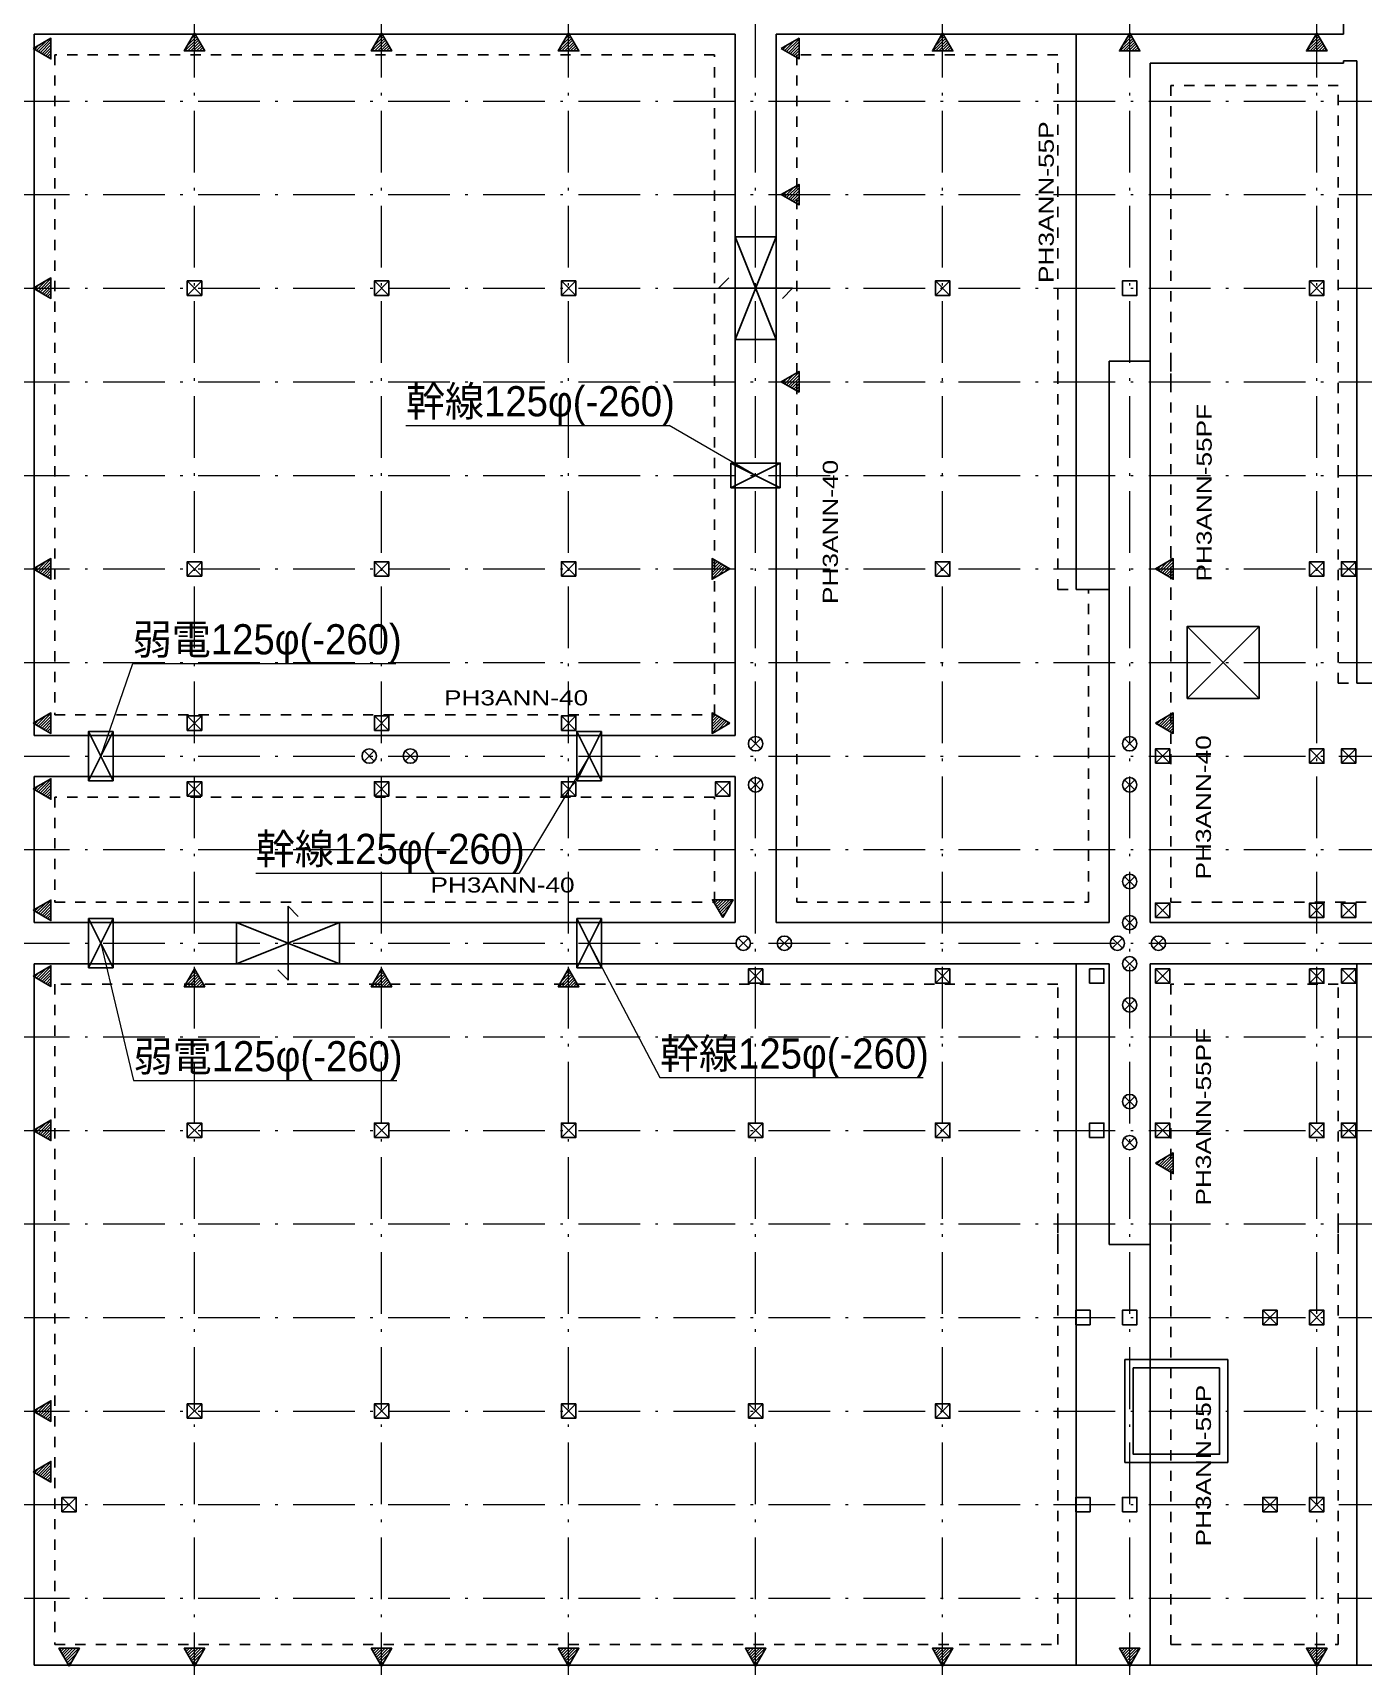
# Model space of a CAD drawing. Units: millimetres at full size, sheet at 1:50. Extents: x -14288 to 14412, y -10089 to 9986.
# Drawn here: x -7674 to -1200, y -3304 to 4640 of the extents above; entities that cross this region are included whole.
import ezdxf
from ezdxf.enums import TextEntityAlignment as Align

# ---------------------------------------------------------------- set-up
doc = ezdxf.new("R2010")
doc.units = ezdxf.units.MM
doc.header["$LTSCALE"] = 50
doc.linetypes.add('DASHED_DOTTED', pattern=[9.25, 6, -1.5, 0.25, -1.5])
doc.linetypes.add('USER2', pattern=[4, 1, -1, 1, -1])
for name, color, linetype, lineweight in [('2-3_スリーブ(電気)', 5, 'Continuous', 30), ('2-C_基礎躯体(最終伏図)', 251, 'Continuous', 30), ('2-F_文字', 230, 'Continuous', 18), ('3-0_文字(スリーブ)', 230, 'Continuous', 18), ('F-0', 9, 'DASHED_DOTTED', 18)]:
    doc.layers.add(name, color=color, linetype=linetype, lineweight=lineweight)
doc.styles.add('bigfont', font='')
doc.styles.add('HGｺﾞｼｯｸM', font='')
doc.styles.get('bigfont').set_extended_font_data('bigfont')
doc.styles.get('HGｺﾞｼｯｸM').set_extended_font_data('HGｺﾞｼｯｸM')

msp = doc.modelspace()

# ---------------------------------------------------------------- linework, layer by layer
at = {"layer": '2-3_スリーブ(電気)'}
for p, q in [((-4036.46, 2427.6), (-4276.46, 2547.6)), ((-4276.46, 2427.6), (-4276.46, 2547.6)), ((-4036.46, 2547.6), (-4036.46, 2427.6)), ((-4036.46, 2427.6), (-4276.46, 2427.6)), ((-7281.46, 1242.6), (-7401.46, 1002.6)), ((-7401.46, 1242.6), (-7281.46, 1242.6)), ((-7281.46, 1242.6), (-7281.46, 1002.6)), ((-4906.46, 1242.6), (-5026.46, 1002.6)), ((-5026.46, 1242.6), (-4906.46, 1242.6)), ((-4906.46, 1242.6), (-4906.46, 1002.6)), ((-7281.46, 1002.6), (-7401.46, 1002.6)), ((-4906.46, 1002.6), (-5026.46, 1002.6)), ((-7401.46, 332.6), (-7401.46, 92.6)), ((-7281.46, 92.6), (-7401.46, 332.6)), ((-7281.46, 332.6), (-7401.46, 92.6)), ((-5026.46, 332.6), (-5026.46, 92.6)), ((-4906.46, 92.6), (-5026.46, 332.6)), ((-4906.46, 332.6), (-5026.46, 92.6)), ((-7281.46, 92.6), (-7401.46, 92.6)), ((-4906.46, 92.6), (-5026.46, 92.6))]:
    msp.add_line(p, q, dxfattribs=at)
for points in [[(-4276.46, 2427.6), (-4036.46, 2547.6), (-4276.46, 2547.6)], [(-7281.46, 1002.6), (-7401.46, 1242.6), (-7401.46, 1002.6)], [(-4906.46, 1002.6), (-5026.46, 1242.6), (-5026.46, 1002.6)], [(-7401.46, 332.6), (-7281.46, 332.6), (-7281.46, 92.6)], [(-5026.46, 332.6), (-4906.46, 332.6), (-4906.46, 92.6)]]:
    msp.add_lwpolyline(points, dxfattribs=at)
at = {"layer": '2-C_基礎躯体(最終伏図)'}
for p, q in [((-1296.47, 6452.6), (-1296.47, 4632.6)), ((-4256.47, 4632.6), (-7666.47, 4632.6)), ((-7666.47, 4632.6), (-7666.47, 1222.6)), ((-7646.1, 4547.95), (-7584.86, 4609.18)), ((-6933.05, 4550.99), (-6871.82, 4612.23)), ((-6921.81, 4576.37), (-6876.99, 4621.19)), ((-6902.49, 4609.84), (-6882.17, 4630.16)), ((-6023.05, 4550.99), (-5961.82, 4612.23)), ((-6011.81, 4576.37), (-5966.99, 4621.19)), ((-5992.49, 4609.84), (-5972.17, 4630.16)), ((-5113.05, 4550.99), (-5051.82, 4612.23)), ((-5101.81, 4576.37), (-5056.99, 4621.19)), ((-5082.49, 4609.84), (-5062.17, 4630.16)), ((-2246.47, 4632.6), (-4056.47, 4632.6)), ((-4056.47, 4632.6), (-4056.47, 312.6)), ((-4006.1, 4547.95), (-3944.86, 4609.18)), ((-3293.05, 4550.99), (-3231.82, 4612.23)), ((-3281.81, 4576.37), (-3236.99, 4621.19)), ((-3262.49, 4609.84), (-3242.17, 4630.16)), ((-2596.47, 2942.6), (-2596.47, 4632.6)), ((-1296.47, 4632.6), (-2426.47, 4632.6)), ((-2383.05, 4550.99), (-2321.82, 4612.23)), ((-2371.81, 4576.37), (-2326.99, 4621.19)), ((-2352.49, 4609.84), (-2332.17, 4630.16)), ((-1473.05, 4550.99), (-1411.82, 4612.23)), ((-1461.81, 4576.37), (-1416.99, 4621.19)), ((-1442.49, 4609.84), (-1422.17, 4630.16)), ((-7664.03, 4558.3), (-7643.71, 4578.62)), ((-7655.06, 4553.12), (-7610.24, 4597.94)), ((-7637.13, 4542.77), (-7584.86, 4595.04)), ((-7628.16, 4537.6), (-7584.86, 4580.9)), ((-7619.2, 4532.42), (-7584.86, 4566.75)), ((-7610.23, 4527.24), (-7584.86, 4552.61)), ((-7601.27, 4522.07), (-7584.86, 4538.47)), ((-6918.91, 4550.99), (-6866.64, 4603.26)), ((-6904.77, 4550.99), (-6861.47, 4594.29)), ((-6890.62, 4550.99), (-6856.29, 4585.33)), ((-6876.48, 4550.99), (-6851.11, 4576.36)), ((-6862.34, 4550.99), (-6845.94, 4567.4)), ((-6848.2, 4550.99), (-6840.76, 4558.43)), ((-6008.91, 4550.99), (-5956.64, 4603.26)), ((-5994.77, 4550.99), (-5951.47, 4594.29)), ((-5980.62, 4550.99), (-5946.29, 4585.33)), ((-5966.48, 4550.99), (-5941.11, 4576.36)), ((-5952.34, 4550.99), (-5935.94, 4567.4)), ((-5938.2, 4550.99), (-5930.76, 4558.43)), ((-5098.91, 4550.99), (-5046.64, 4603.26)), ((-5084.77, 4550.99), (-5041.47, 4594.29)), ((-5070.62, 4550.99), (-5036.29, 4585.33)), ((-5056.48, 4550.99), (-5031.11, 4576.36)), ((-5042.34, 4550.99), (-5025.94, 4567.4)), ((-5028.2, 4550.99), (-5020.76, 4558.43)), ((-4024.03, 4558.3), (-4003.71, 4578.62)), ((-4015.06, 4553.12), (-3970.24, 4597.94)), ((-3997.13, 4542.77), (-3944.86, 4595.04)), ((-3988.16, 4537.6), (-3944.86, 4580.9)), ((-3979.2, 4532.42), (-3944.86, 4566.75)), ((-3970.23, 4527.24), (-3944.86, 4552.61)), ((-3961.27, 4522.07), (-3944.86, 4538.47)), ((-3278.91, 4550.99), (-3226.64, 4603.26)), ((-3264.77, 4550.99), (-3221.47, 4594.29)), ((-3250.62, 4550.99), (-3216.29, 4585.33)), ((-3236.48, 4550.99), (-3211.11, 4576.36)), ((-3222.34, 4550.99), (-3205.94, 4567.4)), ((-3208.2, 4550.99), (-3200.76, 4558.43)), ((-2368.91, 4550.99), (-2316.64, 4603.26)), ((-2354.77, 4550.99), (-2311.47, 4594.29)), ((-2340.62, 4550.99), (-2306.29, 4585.33)), ((-2326.48, 4550.99), (-2301.11, 4576.36)), ((-2312.34, 4550.99), (-2295.94, 4567.4)), ((-2298.2, 4550.99), (-2290.76, 4558.43)), ((-1458.91, 4550.99), (-1406.64, 4603.26)), ((-1444.77, 4550.99), (-1401.47, 4594.29)), ((-1430.62, 4550.99), (-1396.29, 4585.33)), ((-1416.48, 4550.99), (-1391.11, 4576.36)), ((-1402.34, 4550.99), (-1385.94, 4567.4)), ((-1388.2, 4550.99), (-1380.76, 4558.43)), ((-7592.3, 4516.89), (-7584.86, 4524.33)), ((-3952.3, 4516.89), (-3944.86, 4524.33)), ((-2236.47, 4492.6), (-2236.47, 3042.6)), ((-1296.47, 4492.6), (-2236.47, 4492.6)), ((-1296.47, 4502.6), (-1296.47, 4492.6)), ((-1231.47, 4502.6), (-1296.47, 4502.6)), ((-1231.47, 2487.6), (-1231.47, 4502.6)), ((-4006.1, 3837.95), (-3944.86, 3899.18)), ((-4024.03, 3848.3), (-4003.71, 3868.62)), ((-4015.06, 3843.12), (-3970.24, 3887.94)), ((-3997.13, 3832.77), (-3944.86, 3885.04)), ((-3988.16, 3827.6), (-3944.86, 3870.9)), ((-3979.2, 3822.42), (-3944.86, 3856.75)), ((-3970.23, 3817.24), (-3944.86, 3842.61)), ((-3961.27, 3812.07), (-3944.86, 3828.47)), ((-3952.3, 3806.89), (-3944.86, 3814.33)), ((-4056.47, 3147.6), (-4256.47, 3647.6)), ((-4056.47, 3647.6), (-4256.47, 3147.59)), ((-4256.47, 3647.6), (-4056.47, 3647.6)), ((-4256.47, 3147.6), (-4256.47, 3647.6)), ((-4056.47, 3647.6), (-4056.47, 3147.6)), ((-7655.06, 3388.12), (-7610.24, 3432.94)), ((-7646.1, 3382.95), (-7584.86, 3444.18)), ((-7637.13, 3377.77), (-7584.86, 3430.04)), ((-7628.16, 3372.6), (-7584.86, 3415.9)), ((-6921.47, 3362.6), (-6851.47, 3432.6)), ((-6851.47, 3362.6), (-6921.47, 3432.6)), ((-6011.47, 3362.6), (-5941.47, 3432.6)), ((-5941.47, 3362.6), (-6011.47, 3432.6)), ((-5101.47, 3362.6), (-5031.47, 3432.6)), ((-5031.47, 3362.6), (-5101.47, 3432.6)), ((-4336.47, 3397.6), (-4286.47, 3447.6)), ((-3281.47, 3362.6), (-3211.47, 3432.6)), ((-3211.47, 3362.6), (-3281.47, 3432.6)), ((-1461.47, 3362.6), (-1391.47, 3432.6)), ((-1391.47, 3362.6), (-1461.47, 3432.6)), ((-7664.03, 3393.3), (-7643.71, 3413.62)), ((-7619.2, 3367.42), (-7584.86, 3401.75)), ((-7610.23, 3362.24), (-7584.86, 3387.61)), ((-7601.27, 3357.07), (-7584.86, 3373.47)), ((-7592.3, 3351.89), (-7584.86, 3359.33)), ((-3976.47, 3397.6), (-4336.47, 3397.6)), ((-3976.47, 3397.6), (-4026.47, 3347.6)), ((-4056.47, 3147.6), (-4256.47, 3147.6)), ((-2596.47, 1932.6), (-2596.47, 3042.6)), ((-2436.47, 3042.6), (-2236.47, 3042.6)), ((-2436.47, 1932.6), (-2436.47, 3042.6)), ((-2236.47, 3042.6), (-2236.47, 1932.6)), ((-4024.03, 2938.3), (-4003.71, 2958.62)), ((-4015.06, 2933.12), (-3970.24, 2977.94)), ((-4006.1, 2927.95), (-3944.86, 2989.18)), ((-3997.13, 2922.77), (-3944.86, 2975.04)), ((-3988.16, 2917.6), (-3944.86, 2960.9)), ((-3979.2, 2912.42), (-3944.86, 2946.75)), ((-3970.23, 2907.24), (-3944.86, 2932.61)), ((-3961.27, 2902.07), (-3944.86, 2918.47)), ((-3952.3, 2896.89), (-3944.86, 2904.33)), ((-1231.47, 1477.6), (-1231.47, 2587.6)), ((-7655.06, 2023.12), (-7610.24, 2067.94)), ((-7646.1, 2017.95), (-7584.86, 2079.18)), ((-6921.47, 1997.6), (-6851.47, 2067.6)), ((-6851.47, 1997.6), (-6921.47, 2067.6)), ((-6011.47, 1997.6), (-5941.47, 2067.6)), ((-5941.47, 1997.6), (-6011.47, 2067.6)), ((-5101.47, 1997.6), (-5031.47, 2067.6)), ((-5031.47, 1997.6), (-5101.47, 2067.6)), ((-4368.07, 2070.86), (-4360.63, 2078.3)), ((-4368.07, 2056.72), (-4351.66, 2073.12)), ((-4368.07, 2042.58), (-4342.7, 2067.95)), ((-3281.47, 1997.6), (-3211.47, 2067.6)), ((-3211.47, 1997.6), (-3281.47, 2067.6)), ((-2436.47, 312.6), (-2436.47, 2132.6)), ((-2236.47, 2132.6), (-2236.47, 312.6)), ((-2195.06, 2023.12), (-2150.24, 2067.94)), ((-2186.1, 2017.95), (-2124.86, 2079.18)), ((-1461.47, 1997.6), (-1391.47, 2067.6)), ((-1391.47, 1997.6), (-1461.47, 2067.6)), ((-1306.47, 1997.6), (-1236.47, 2067.6)), ((-1236.47, 1997.6), (-1306.47, 2067.6)), ((-7664.03, 2028.3), (-7643.71, 2048.62)), ((-7637.13, 2012.77), (-7584.86, 2065.04)), ((-7628.16, 2007.6), (-7584.86, 2050.9)), ((-7619.2, 2002.42), (-7584.86, 2036.75)), ((-7610.23, 1997.24), (-7584.86, 2022.61)), ((-7601.27, 1992.07), (-7584.86, 2008.47)), ((-7592.3, 1986.89), (-7584.86, 1994.33)), ((-4368.07, 2028.44), (-4333.73, 2062.77)), ((-4368.07, 2014.29), (-4324.77, 2057.6)), ((-4368.07, 2000.15), (-4315.8, 2052.42)), ((-4368.07, 1986.01), (-4306.83, 2047.24)), ((-4342.69, 1997.25), (-4297.87, 2042.07)), ((-4309.22, 2016.57), (-4288.9, 2036.89)), ((-2204.03, 2028.3), (-2183.71, 2048.62)), ((-2177.13, 2012.77), (-2124.86, 2065.04)), ((-2168.16, 2007.6), (-2124.86, 2050.9)), ((-2159.2, 2002.42), (-2124.86, 2036.75)), ((-2150.23, 1997.24), (-2124.86, 2022.61)), ((-2141.27, 1992.07), (-2124.86, 2008.47)), ((-2132.3, 1986.89), (-2124.86, 1994.33)), ((-2436.47, 1932.6), (-2596.47, 1932.6)), ((-2056.47, 1402.6), (-1706.47, 1752.6)), ((-2056.47, 1752.6), (-1706.47, 1402.6)), ((-1071.47, 1477.6), (-1231.47, 1477.6)), ((-7664.03, 1278.3), (-7643.71, 1298.62)), ((-7655.06, 1273.12), (-7610.24, 1317.94)), ((-7646.1, 1267.95), (-7584.86, 1329.18)), ((-7637.13, 1262.77), (-7584.86, 1315.04)), ((-7628.16, 1257.6), (-7584.86, 1300.9)), ((-7619.2, 1252.42), (-7584.86, 1286.75)), ((-7610.23, 1247.24), (-7584.86, 1272.61)), ((-6921.47, 1247.6), (-6851.47, 1317.6)), ((-6851.47, 1247.6), (-6921.47, 1317.6)), ((-6011.47, 1247.6), (-5941.47, 1317.6)), ((-5941.47, 1247.6), (-6011.47, 1317.6)), ((-5101.47, 1247.6), (-5031.47, 1317.6)), ((-5031.47, 1247.6), (-5101.47, 1317.6)), ((-4368.07, 1320.86), (-4360.63, 1328.3)), ((-4368.07, 1306.72), (-4351.66, 1323.12)), ((-4368.07, 1292.58), (-4342.7, 1317.95)), ((-4368.07, 1278.44), (-4333.73, 1312.77)), ((-4368.07, 1264.29), (-4324.77, 1307.6)), ((-4368.07, 1250.15), (-4315.8, 1302.42)), ((-4368.07, 1236.01), (-4306.83, 1297.24)), ((-4342.69, 1247.25), (-4297.87, 1292.07)), ((-4309.22, 1266.57), (-4288.9, 1286.89)), ((-2204.03, 1278.3), (-2183.71, 1298.62)), ((-2195.06, 1273.12), (-2150.24, 1317.94)), ((-2186.1, 1267.95), (-2124.86, 1329.18)), ((-2177.13, 1262.77), (-2124.86, 1315.04)), ((-2168.16, 1257.6), (-2124.86, 1300.9)), ((-2159.2, 1252.42), (-2124.86, 1286.75)), ((-2150.23, 1247.24), (-2124.86, 1272.61)), ((-7601.27, 1242.07), (-7584.86, 1258.47)), ((-7592.3, 1236.89), (-7584.86, 1244.33)), ((-4181.21, 1157.85), (-4131.72, 1207.34)), ((-4131.72, 1157.85), (-4181.21, 1207.34)), ((-2361.21, 1157.85), (-2311.72, 1207.34)), ((-2311.72, 1157.85), (-2361.21, 1207.34)), ((-2141.27, 1242.07), (-2124.86, 1258.47)), ((-2132.3, 1236.89), (-2124.86, 1244.33)), ((-6061.21, 1097.85), (-6011.72, 1147.34)), ((-6011.72, 1097.85), (-6061.21, 1147.34)), ((-5861.21, 1097.85), (-5811.72, 1147.34)), ((-5811.72, 1097.85), (-5861.21, 1147.34)), ((-2211.47, 1087.6), (-2141.47, 1157.6)), ((-2141.47, 1087.6), (-2211.47, 1157.6)), ((-1461.47, 1087.6), (-1391.47, 1157.6)), ((-1391.47, 1087.6), (-1461.47, 1157.6)), ((-1306.47, 1087.6), (-1236.47, 1157.6)), ((-1236.47, 1087.6), (-1306.47, 1157.6)), ((-4256.47, 1022.6), (-7666.47, 1022.6)), ((-7666.47, 1022.6), (-7666.47, 312.6)), ((-7664.03, 958.3), (-7643.71, 978.62)), ((-7655.06, 953.12), (-7610.24, 997.94)), ((-7646.1, 947.95), (-7584.86, 1009.18)), ((-7637.13, 942.77), (-7584.86, 995.04)), ((-7628.16, 937.6), (-7584.86, 980.9)), ((-7619.2, 932.42), (-7584.86, 966.75)), ((-6921.47, 927.6), (-6851.47, 997.6)), ((-6851.47, 927.6), (-6921.47, 997.6)), ((-6011.47, 927.6), (-5941.47, 997.6)), ((-5941.47, 927.6), (-6011.47, 997.6)), ((-5101.47, 927.6), (-5031.47, 997.6)), ((-5031.47, 927.6), (-5101.47, 997.6)), ((-4351.47, 927.6), (-4281.47, 997.6)), ((-4281.47, 927.6), (-4351.47, 997.6)), ((-4256.47, 312.6), (-4256.47, 1022.6)), ((-4181.21, 957.85), (-4131.72, 1007.34)), ((-4131.72, 957.85), (-4181.21, 1007.34)), ((-2361.21, 957.85), (-2311.72, 1007.34)), ((-2311.72, 957.85), (-2361.21, 1007.34)), ((-7610.23, 927.24), (-7584.86, 952.61)), ((-7601.27, 922.07), (-7584.86, 938.47)), ((-7592.3, 916.89), (-7584.86, 924.33)), ((-2361.21, 487.85), (-2311.72, 537.34)), ((-2311.72, 487.85), (-2361.21, 537.34)), ((-7655.06, 363.12), (-7610.24, 407.94)), ((-7646.1, 357.95), (-7584.86, 419.18)), ((-7637.13, 352.77), (-7584.86, 405.04)), ((-4362.17, 416.76), (-4354.73, 424.2)), ((-4356.99, 407.79), (-4340.59, 424.2)), ((-4351.82, 398.83), (-4326.45, 424.2)), ((-4346.64, 389.86), (-4312.31, 424.2)), ((-4341.47, 380.9), (-4298.16, 424.2)), ((-4336.29, 371.93), (-4284.02, 424.2)), ((-4331.11, 362.97), (-4269.88, 424.2)), ((-4325.94, 354), (-4281.12, 398.82)), ((-2211.47, 337.6), (-2141.47, 407.6)), ((-2141.47, 337.6), (-2211.47, 407.6)), ((-1461.47, 337.6), (-1391.47, 407.6)), ((-1391.47, 337.6), (-1461.47, 407.6)), ((-1306.47, 337.6), (-1236.47, 407.6)), ((-1236.47, 337.6), (-1306.47, 407.6)), ((-7664.03, 368.3), (-7643.71, 388.62)), ((-7628.16, 347.6), (-7584.86, 390.9)), ((-7619.2, 342.42), (-7584.86, 376.75)), ((-7610.23, 337.24), (-7584.86, 362.61)), ((-7601.27, 332.07), (-7584.86, 348.47)), ((-7592.3, 326.89), (-7584.86, 334.33)), ((-6431.47, 392.6), (-6431.47, 32.6)), ((-6431.47, 392.6), (-6381.47, 342.6)), ((-4320.76, 345.03), (-4300.44, 365.36)), ((-2361.21, 287.85), (-2311.72, 337.34)), ((-2311.72, 287.85), (-2361.21, 337.34)), ((-7666.47, 312.6), (-4256.47, 312.6)), ((-6181.47, 312.6), (-6681.47, 112.59)), ((-6681.47, 312.6), (-6181.46, 112.59)), ((-6681.47, 112.6), (-6681.47, 312.6)), ((-6681.47, 312.6), (-6181.47, 312.6)), ((-6181.47, 312.6), (-6181.47, 112.6)), ((-4056.47, 312.6), (-2436.47, 312.6)), ((-2236.47, 312.6), (-1071.47, 312.6)), ((-4241.21, 187.85), (-4191.72, 237.34)), ((-4191.72, 187.85), (-4241.21, 237.34)), ((-4041.21, 187.85), (-3991.72, 237.34)), ((-3991.72, 187.85), (-4041.21, 237.34)), ((-2421.21, 187.85), (-2371.72, 237.34)), ((-2371.72, 187.85), (-2421.21, 237.34)), ((-2221.21, 187.85), (-2171.72, 237.34)), ((-2171.72, 187.85), (-2221.21, 237.34)), ((-2436.47, 112.6), (-7666.47, 112.6)), ((-7666.47, 112.6), (-7666.47, -3297.4)), ((-7655.06, 43.12), (-7610.24, 87.94)), ((-7646.1, 37.95), (-7584.86, 99.18)), ((-7637.13, 32.77), (-7584.86, 85.04)), ((-6902.49, 59.84), (-6882.17, 80.16)), ((-6181.47, 112.6), (-6681.47, 112.6)), ((-6431.47, 32.6), (-6481.47, 82.6)), ((-5992.49, 59.84), (-5972.17, 80.16)), ((-5082.49, 59.84), (-5062.17, 80.16)), ((-4191.47, 17.6), (-4121.47, 87.6)), ((-4121.47, 17.6), (-4191.47, 87.6)), ((-3281.47, 17.6), (-3211.47, 87.6)), ((-3211.47, 17.6), (-3281.47, 87.6)), ((-2596.47, -1252.4), (-2596.47, 112.6)), ((-2436.47, -1252.4), (-2436.47, 112.6)), ((-2361.21, 87.85), (-2311.72, 137.34)), ((-2311.72, 87.85), (-2361.21, 137.34)), ((-2236.47, 112.6), (-2236.47, -1252.4)), ((-1071.47, 112.6), (-2236.47, 112.6)), ((-2211.47, 17.6), (-2141.47, 87.6)), ((-2141.47, 17.6), (-2211.47, 87.6)), ((-1461.47, 17.6), (-1391.47, 87.6)), ((-1391.47, 17.6), (-1461.47, 87.6)), ((-1306.47, 17.6), (-1236.47, 87.6)), ((-1236.47, 17.6), (-1306.47, 87.6)), ((-1231.47, -1252.4), (-1231.47, 112.6)), ((-7664.03, 48.3), (-7643.71, 68.62)), ((-7628.16, 27.6), (-7584.86, 70.9)), ((-7619.2, 22.42), (-7584.86, 56.75)), ((-7610.23, 17.24), (-7584.86, 42.61)), ((-7601.27, 12.07), (-7584.86, 28.47)), ((-7592.3, 6.89), (-7584.86, 14.33)), ((-6933.05, 0.99), (-6871.82, 62.23)), ((-6921.81, 26.37), (-6876.99, 71.19)), ((-6918.91, 0.99), (-6866.64, 53.26)), ((-6904.77, 0.99), (-6861.47, 44.29)), ((-6890.62, 0.99), (-6856.29, 35.33)), ((-6876.48, 0.99), (-6851.11, 26.36)), ((-6862.34, 0.99), (-6845.94, 17.4)), ((-6848.2, 0.99), (-6840.76, 8.43)), ((-6023.05, 0.99), (-5961.82, 62.23)), ((-6011.81, 26.37), (-5966.99, 71.19)), ((-6008.91, 0.99), (-5956.64, 53.26)), ((-5994.77, 0.99), (-5951.47, 44.29)), ((-5980.62, 0.99), (-5946.29, 35.33)), ((-5966.48, 0.99), (-5941.11, 26.36)), ((-5952.34, 0.99), (-5935.94, 17.4)), ((-5938.2, 0.99), (-5930.76, 8.43)), ((-5113.05, 0.99), (-5051.82, 62.23)), ((-5101.81, 26.37), (-5056.99, 71.19)), ((-5098.91, 0.99), (-5046.64, 53.26)), ((-5084.77, 0.99), (-5041.47, 44.29)), ((-5070.62, 0.99), (-5036.29, 35.33)), ((-5056.48, 0.99), (-5031.11, 26.36)), ((-5042.34, 0.99), (-5025.94, 17.4)), ((-5028.2, 0.99), (-5020.76, 8.43)), ((-2361.21, -112.15), (-2311.72, -62.66)), ((-2311.72, -112.15), (-2361.21, -62.66)), ((-2361.21, -582.15), (-2311.72, -532.66)), ((-2311.72, -582.15), (-2361.21, -532.66)), ((-7664.03, -701.7), (-7643.71, -681.38)), ((-7655.06, -706.88), (-7610.24, -662.06)), ((-7646.1, -712.05), (-7584.86, -650.82)), ((-7637.13, -717.23), (-7584.86, -664.96)), ((-7628.16, -722.4), (-7584.86, -679.1)), ((-7619.2, -727.58), (-7584.86, -693.25)), ((-7610.23, -732.76), (-7584.86, -707.39)), ((-6921.47, -732.4), (-6851.47, -662.4)), ((-6851.47, -732.4), (-6921.47, -662.4)), ((-6011.47, -732.4), (-5941.47, -662.4)), ((-5941.47, -732.4), (-6011.47, -662.4)), ((-5101.47, -732.4), (-5031.47, -662.4)), ((-5031.47, -732.4), (-5101.47, -662.4)), ((-4191.47, -732.4), (-4121.47, -662.4)), ((-4121.47, -732.4), (-4191.47, -662.4)), ((-3281.47, -732.4), (-3211.47, -662.4)), ((-3211.47, -732.4), (-3281.47, -662.4)), ((-2211.47, -732.4), (-2141.47, -662.4)), ((-2141.47, -732.4), (-2211.47, -662.4)), ((-1461.47, -732.4), (-1391.47, -662.4)), ((-1391.47, -732.4), (-1461.47, -662.4)), ((-1306.47, -732.4), (-1236.47, -662.4)), ((-1236.47, -732.4), (-1306.47, -662.4)), ((-7601.27, -737.93), (-7584.86, -721.53)), ((-7592.3, -743.11), (-7584.86, -735.67)), ((-2361.21, -782.15), (-2311.72, -732.66)), ((-2311.72, -782.15), (-2361.21, -732.66)), ((-2204.03, -861.7), (-2183.71, -841.38)), ((-2195.06, -866.88), (-2150.24, -822.06)), ((-2186.1, -872.05), (-2124.86, -810.82)), ((-2177.13, -877.23), (-2124.86, -824.96)), ((-2168.16, -882.4), (-2124.86, -839.1)), ((-2159.2, -887.58), (-2124.86, -853.25)), ((-2150.23, -892.76), (-2124.86, -867.39)), ((-2141.27, -897.93), (-2124.86, -881.53)), ((-2132.3, -903.11), (-2124.86, -895.67)), ((-2596.47, -3297.4), (-2596.47, -1152.4)), ((-1231.47, -3297.4), (-1231.47, -1152.4)), ((-2236.47, -1252.4), (-2436.47, -1252.4)), ((-2236.47, -1252.4), (-2236.47, -3297.4)), ((-1688.97, -1642.4), (-1618.97, -1572.4)), ((-1618.97, -1642.4), (-1688.97, -1572.4)), ((-1461.47, -1642.4), (-1391.47, -1572.4)), ((-1391.47, -1642.4), (-1461.47, -1572.4)), ((-7664.03, -2066.7), (-7643.71, -2046.38)), ((-7655.06, -2071.88), (-7610.24, -2027.06)), ((-7646.1, -2077.05), (-7584.86, -2015.82)), ((-7637.13, -2082.23), (-7584.86, -2029.96)), ((-7628.16, -2087.4), (-7584.86, -2044.1)), ((-7619.2, -2092.58), (-7584.86, -2058.25)), ((-6921.47, -2097.4), (-6851.47, -2027.4)), ((-6851.47, -2097.4), (-6921.47, -2027.4)), ((-6011.47, -2097.4), (-5941.47, -2027.4)), ((-5941.47, -2097.4), (-6011.47, -2027.4)), ((-5101.47, -2097.4), (-5031.47, -2027.4)), ((-5031.47, -2097.4), (-5101.47, -2027.4)), ((-4191.47, -2097.4), (-4121.47, -2027.4)), ((-4121.47, -2097.4), (-4191.47, -2027.4)), ((-3281.47, -2097.4), (-3211.47, -2027.4)), ((-3211.47, -2097.4), (-3281.47, -2027.4)), ((-7610.23, -2097.76), (-7584.86, -2072.39)), ((-7601.27, -2102.93), (-7584.86, -2086.53)), ((-7592.3, -2108.11), (-7584.86, -2100.67)), ((-7664.03, -2361.7), (-7643.71, -2341.38)), ((-7655.06, -2366.88), (-7610.24, -2322.06)), ((-7646.1, -2372.05), (-7584.86, -2310.82)), ((-7637.13, -2377.23), (-7584.86, -2324.96)), ((-7628.16, -2382.4), (-7584.86, -2339.1)), ((-7619.2, -2387.58), (-7584.86, -2353.25)), ((-7610.23, -2392.76), (-7584.86, -2367.39)), ((-7601.27, -2397.93), (-7584.86, -2381.53)), ((-7592.3, -2403.11), (-7584.86, -2395.67)), ((-7531.47, -2552.4), (-7461.47, -2482.4)), ((-7461.47, -2552.4), (-7531.47, -2482.4)), ((-1688.97, -2552.4), (-1618.97, -2482.4)), ((-1618.97, -2552.4), (-1688.97, -2482.4)), ((-1461.47, -2552.4), (-1391.47, -2482.4)), ((-1391.47, -2552.4), (-1461.47, -2482.4)), ((-7542.17, -3223.24), (-7534.73, -3215.8)), ((-7536.99, -3232.21), (-7520.59, -3215.8)), ((-7531.82, -3241.17), (-7506.45, -3215.8)), ((-7526.64, -3250.14), (-7492.31, -3215.8)), ((-7521.47, -3259.1), (-7478.16, -3215.8)), ((-7516.29, -3268.07), (-7464.02, -3215.8)), ((-7511.11, -3277.03), (-7449.88, -3215.8)), ((-7505.94, -3286), (-7461.12, -3241.18)), ((-6932.17, -3223.24), (-6924.73, -3215.8)), ((-6926.99, -3232.21), (-6910.59, -3215.8)), ((-6921.82, -3241.17), (-6896.45, -3215.8)), ((-6916.64, -3250.14), (-6882.31, -3215.8)), ((-6911.47, -3259.1), (-6868.16, -3215.8)), ((-6906.29, -3268.07), (-6854.02, -3215.8)), ((-6901.11, -3277.03), (-6839.88, -3215.8)), ((-6895.94, -3286), (-6851.12, -3241.18)), ((-6022.17, -3223.24), (-6014.73, -3215.8)), ((-6016.99, -3232.21), (-6000.59, -3215.8)), ((-6011.82, -3241.17), (-5986.45, -3215.8)), ((-6006.64, -3250.14), (-5972.31, -3215.8)), ((-6001.47, -3259.1), (-5958.16, -3215.8)), ((-5996.29, -3268.07), (-5944.02, -3215.8)), ((-5991.11, -3277.03), (-5929.88, -3215.8)), ((-5985.94, -3286), (-5941.12, -3241.18)), ((-5112.17, -3223.24), (-5104.73, -3215.8)), ((-5106.99, -3232.21), (-5090.59, -3215.8)), ((-5101.82, -3241.17), (-5076.45, -3215.8)), ((-5096.64, -3250.14), (-5062.31, -3215.8)), ((-5091.47, -3259.1), (-5048.16, -3215.8)), ((-5086.29, -3268.07), (-5034.02, -3215.8)), ((-5081.11, -3277.03), (-5019.88, -3215.8)), ((-5075.94, -3286), (-5031.12, -3241.18)), ((-4202.17, -3223.24), (-4194.73, -3215.8)), ((-4196.99, -3232.21), (-4180.59, -3215.8)), ((-4191.82, -3241.17), (-4166.45, -3215.8)), ((-4186.64, -3250.14), (-4152.31, -3215.8)), ((-4181.47, -3259.1), (-4138.16, -3215.8)), ((-4176.29, -3268.07), (-4124.02, -3215.8)), ((-4171.11, -3277.03), (-4109.88, -3215.8)), ((-4165.94, -3286), (-4121.12, -3241.18)), ((-3292.17, -3223.24), (-3284.73, -3215.8)), ((-3286.99, -3232.21), (-3270.59, -3215.8)), ((-3281.82, -3241.17), (-3256.45, -3215.8)), ((-3276.64, -3250.14), (-3242.31, -3215.8)), ((-3271.47, -3259.1), (-3228.16, -3215.8)), ((-3266.29, -3268.07), (-3214.02, -3215.8)), ((-3261.11, -3277.03), (-3199.88, -3215.8)), ((-3255.94, -3286), (-3211.12, -3241.18)), ((-2382.17, -3223.24), (-2374.73, -3215.8)), ((-2376.99, -3232.21), (-2360.59, -3215.8)), ((-2371.82, -3241.17), (-2346.45, -3215.8)), ((-2366.64, -3250.14), (-2332.31, -3215.8)), ((-2361.47, -3259.1), (-2318.16, -3215.8)), ((-2356.29, -3268.07), (-2304.02, -3215.8)), ((-2351.11, -3277.03), (-2289.88, -3215.8)), ((-2345.94, -3286), (-2301.12, -3241.18)), ((-1472.17, -3223.24), (-1464.73, -3215.8)), ((-1466.99, -3232.21), (-1450.59, -3215.8)), ((-1461.82, -3241.17), (-1436.45, -3215.8)), ((-1456.64, -3250.14), (-1422.31, -3215.8)), ((-1451.47, -3259.1), (-1408.16, -3215.8)), ((-1446.29, -3268.07), (-1394.02, -3215.8)), ((-1441.11, -3277.03), (-1379.88, -3215.8)), ((-1435.94, -3286), (-1391.12, -3241.18)), ((-7666.47, -3297.4), (2113.53, -3297.4)), ((-7500.76, -3294.97), (-7480.44, -3274.64)), ((-6890.76, -3294.97), (-6870.44, -3274.64)), ((-5980.76, -3294.97), (-5960.44, -3274.64)), ((-5070.76, -3294.97), (-5050.44, -3274.64)), ((-4160.76, -3294.97), (-4140.44, -3274.64)), ((-3250.76, -3294.97), (-3230.44, -3274.64)), ((-2340.76, -3294.97), (-2320.44, -3274.64)), ((-1430.76, -3294.97), (-1410.44, -3274.64))]:
    msp.add_line(p, q, dxfattribs=at)
at = {"layer": '2-C_基礎躯体(最終伏図)', "linetype": 'USER2'}
for p, q in [((-7566.46, 4532.6), (-7566.46, 1322.6)), ((-4356.46, 4532.6), (-7566.46, 4532.6)), ((-4356.46, 1322.6), (-4356.46, 4532.6)), ((-3956.46, 4532.6), (-3956.46, 412.6)), ((-2686.46, 4532.6), (-3956.46, 4532.6)), ((-2686.46, 2942.6), (-2686.46, 4532.6)), ((-1321.46, 4382.6), (-2136.46, 4382.6)), ((-2136.46, 4382.6), (-2136.46, 2942.6)), ((-1321.46, 2487.6), (-1321.46, 4382.6)), ((-2136.46, 3042.6), (-2136.46, 1932.6)), ((-2136.46, 2132.6), (-2136.46, 412.6)), ((-2536.46, 412.6), (-2536.46, 1932.6)), ((-7566.46, 1322.6), (-4356.46, 1322.6)), ((-7566.46, 922.6), (-7566.46, 412.6)), ((-4356.46, 922.6), (-7566.46, 922.6)), ((-4356.46, 412.6), (-4356.46, 922.6)), ((-7566.46, 412.6), (-4356.46, 412.6)), ((-3956.46, 412.6), (-2536.46, 412.6)), ((-2136.46, 412.6), (-1171.46, 412.6)), ((-7566.46, 12.6), (-7566.46, -3197.4)), ((-2686.46, 12.6), (-7566.46, 12.6)), ((-2686.46, -1252.4), (-2686.46, 12.6)), ((-1321.46, 12.6), (-2136.46, 12.6)), ((-2136.46, 12.6), (-2136.46, -1252.4)), ((-1321.46, -1252.4), (-1321.46, 12.6)), ((-2686.46, -3197.4), (-2686.46, -1152.4)), ((-2136.46, -1152.4), (-2136.46, -3197.4)), ((-1321.46, -3197.4), (-1321.46, -1152.4)), ((-7566.46, -3197.4), (-2686.46, -3197.4)), ((-2136.46, -3197.4), (-1321.46, -3197.4))]:
    msp.add_line(p, q, dxfattribs=at)
at = {"layer": '2-C_基礎躯体(最終伏図)'}
for points in [[(-7671.47, 4562.6), (-7584.86, 4512.6), (-7584.86, 4612.6)], [(-6886.47, 4637.6), (-6936.47, 4550.99), (-6836.47, 4550.99)], [(-5976.47, 4637.6), (-6026.47, 4550.99), (-5926.47, 4550.99)], [(-5066.47, 4637.6), (-5116.47, 4550.99), (-5016.47, 4550.99)], [(-4031.47, 4562.6), (-3944.86, 4512.6), (-3944.86, 4612.6)], [(-3246.47, 4637.6), (-3296.47, 4550.99), (-3196.47, 4550.99)], [(-2336.47, 4637.6), (-2386.47, 4550.99), (-2286.47, 4550.99)], [(-1426.47, 4637.6), (-1476.47, 4550.99), (-1376.47, 4550.99)], [(-4031.47, 3852.6), (-3944.86, 3802.6), (-3944.86, 3902.6)], [(-7671.47, 3397.6), (-7584.86, 3347.6), (-7584.86, 3447.6)], [(-6921.47, 3362.6), (-6851.47, 3362.6), (-6851.47, 3432.6), (-6921.47, 3432.6)], [(-6011.47, 3362.6), (-5941.47, 3362.6), (-5941.47, 3432.6), (-6011.47, 3432.6)], [(-5101.47, 3362.6), (-5031.47, 3362.6), (-5031.47, 3432.6), (-5101.47, 3432.6)], [(-3281.47, 3362.6), (-3211.47, 3362.6), (-3211.47, 3432.6), (-3281.47, 3432.6)], [(-2371.47, 3362.6), (-2301.47, 3362.6), (-2301.47, 3432.6), (-2371.47, 3432.6)], [(-1461.47, 3362.6), (-1391.47, 3362.6), (-1391.47, 3432.6), (-1461.47, 3432.6)], [(-4031.47, 2942.6), (-3944.86, 2892.6), (-3944.86, 2992.6)], [(-7671.47, 2032.6), (-7584.86, 1982.6), (-7584.86, 2082.6)], [(-6921.47, 1997.6), (-6851.47, 1997.6), (-6851.47, 2067.6), (-6921.47, 2067.6)], [(-6011.47, 1997.6), (-5941.47, 1997.6), (-5941.47, 2067.6), (-6011.47, 2067.6)], [(-5101.47, 1997.6), (-5031.47, 1997.6), (-5031.47, 2067.6), (-5101.47, 2067.6)], [(-4281.47, 2032.6), (-4368.07, 2082.6), (-4368.07, 1982.6)], [(-3281.47, 1997.6), (-3211.47, 1997.6), (-3211.47, 2067.6), (-3281.47, 2067.6)], [(-2211.47, 2032.6), (-2124.86, 1982.6), (-2124.86, 2082.6)], [(-1461.47, 1997.6), (-1391.47, 1997.6), (-1391.47, 2067.6), (-1461.47, 2067.6)], [(-1306.47, 1997.6), (-1236.47, 1997.6), (-1236.47, 2067.6), (-1306.47, 2067.6)], [(-1706.47, 1752.6), (-2056.47, 1752.6), (-2056.47, 1402.6), (-1706.47, 1402.6)], [(-7671.47, 1282.6), (-7584.86, 1232.6), (-7584.86, 1332.6)], [(-6921.47, 1247.6), (-6851.47, 1247.6), (-6851.47, 1317.6), (-6921.47, 1317.6)], [(-6011.47, 1247.6), (-5941.47, 1247.6), (-5941.47, 1317.6), (-6011.47, 1317.6)], [(-5101.47, 1247.6), (-5031.47, 1247.6), (-5031.47, 1317.6), (-5101.47, 1317.6)], [(-4281.47, 1282.6), (-4368.07, 1332.6), (-4368.07, 1232.6)], [(-2211.47, 1282.6), (-2124.86, 1232.6), (-2124.86, 1332.6)], [(-2211.47, 1087.6), (-2141.47, 1087.6), (-2141.47, 1157.6), (-2211.47, 1157.6)], [(-1461.47, 1087.6), (-1391.47, 1087.6), (-1391.47, 1157.6), (-1461.47, 1157.6)], [(-1306.47, 1087.6), (-1236.47, 1087.6), (-1236.47, 1157.6), (-1306.47, 1157.6)], [(-7671.47, 962.6), (-7584.86, 912.6), (-7584.86, 1012.6)], [(-6921.47, 927.6), (-6851.47, 927.6), (-6851.47, 997.6), (-6921.47, 997.6)], [(-6011.47, 927.6), (-5941.47, 927.6), (-5941.47, 997.6), (-6011.47, 997.6)], [(-5101.47, 927.6), (-5031.47, 927.6), (-5031.47, 997.6), (-5101.47, 997.6)], [(-4351.47, 927.6), (-4281.47, 927.6), (-4281.47, 997.6), (-4351.47, 997.6)], [(-7671.47, 372.6), (-7584.86, 322.6), (-7584.86, 422.6)], [(-4316.47, 337.6), (-4266.47, 424.2), (-4366.47, 424.2)], [(-2211.47, 337.6), (-2141.47, 337.6), (-2141.47, 407.6), (-2211.47, 407.6)], [(-1461.47, 337.6), (-1391.47, 337.6), (-1391.47, 407.6), (-1461.47, 407.6)], [(-1306.47, 337.6), (-1236.47, 337.6), (-1236.47, 407.6), (-1306.47, 407.6)], [(-7671.47, 52.6), (-7584.86, 2.6), (-7584.86, 102.6)], [(-6886.47, 87.6), (-6936.47, 0.99), (-6836.47, 0.99)], [(-5976.47, 87.6), (-6026.47, 0.99), (-5926.47, 0.99)], [(-5066.47, 87.6), (-5116.47, 0.99), (-5016.47, 0.99)], [(-4191.47, 17.6), (-4121.47, 17.6), (-4121.47, 87.6), (-4191.47, 87.6)], [(-3281.47, 17.6), (-3211.47, 17.6), (-3211.47, 87.6), (-3281.47, 87.6)], [(-2531.47, 17.6), (-2461.47, 17.6), (-2461.47, 87.6), (-2531.47, 87.6)], [(-2211.47, 17.6), (-2141.47, 17.6), (-2141.47, 87.6), (-2211.47, 87.6)], [(-1461.47, 17.6), (-1391.47, 17.6), (-1391.47, 87.6), (-1461.47, 87.6)], [(-1306.47, 17.6), (-1236.47, 17.6), (-1236.47, 87.6), (-1306.47, 87.6)], [(-7671.47, -697.4), (-7584.86, -747.4), (-7584.86, -647.4)], [(-6921.47, -732.4), (-6851.47, -732.4), (-6851.47, -662.4), (-6921.47, -662.4)], [(-6011.47, -732.4), (-5941.47, -732.4), (-5941.47, -662.4), (-6011.47, -662.4)], [(-5101.47, -732.4), (-5031.47, -732.4), (-5031.47, -662.4), (-5101.47, -662.4)], [(-4191.47, -732.4), (-4121.47, -732.4), (-4121.47, -662.4), (-4191.47, -662.4)], [(-3281.47, -732.4), (-3211.47, -732.4), (-3211.47, -662.4), (-3281.47, -662.4)], [(-2531.47, -732.4), (-2461.47, -732.4), (-2461.47, -662.4), (-2531.47, -662.4)], [(-2211.47, -732.4), (-2141.47, -732.4), (-2141.47, -662.4), (-2211.47, -662.4)], [(-1461.47, -732.4), (-1391.47, -732.4), (-1391.47, -662.4), (-1461.47, -662.4)], [(-1306.47, -732.4), (-1236.47, -732.4), (-1236.47, -662.4), (-1306.47, -662.4)], [(-2211.47, -857.4), (-2124.86, -907.4), (-2124.86, -807.4)], [(-2598.97, -1642.4), (-2528.97, -1642.4), (-2528.97, -1572.4), (-2598.97, -1572.4)], [(-2371.47, -1642.4), (-2301.47, -1642.4), (-2301.47, -1572.4), (-2371.47, -1572.4)], [(-1688.97, -1642.4), (-1618.97, -1642.4), (-1618.97, -1572.4), (-1688.97, -1572.4)], [(-1461.47, -1642.4), (-1391.47, -1642.4), (-1391.47, -1572.4), (-1461.47, -1572.4)], [(-1859.47, -1812.4), (-2359.47, -1812.4), (-2359.47, -2312.4), (-1859.47, -2312.4)], [(-1899.47, -1852.4), (-2319.47, -1852.4), (-2319.47, -2272.4), (-1899.47, -2272.4)], [(-7671.47, -2062.4), (-7584.86, -2112.4), (-7584.86, -2012.4)], [(-6921.47, -2097.4), (-6851.47, -2097.4), (-6851.47, -2027.4), (-6921.47, -2027.4)], [(-6011.47, -2097.4), (-5941.47, -2097.4), (-5941.47, -2027.4), (-6011.47, -2027.4)], [(-5101.47, -2097.4), (-5031.47, -2097.4), (-5031.47, -2027.4), (-5101.47, -2027.4)], [(-4191.47, -2097.4), (-4121.47, -2097.4), (-4121.47, -2027.4), (-4191.47, -2027.4)], [(-3281.47, -2097.4), (-3211.47, -2097.4), (-3211.47, -2027.4), (-3281.47, -2027.4)], [(-7671.47, -2357.4), (-7584.86, -2407.4), (-7584.86, -2307.4)], [(-7531.47, -2552.4), (-7461.47, -2552.4), (-7461.47, -2482.4), (-7531.47, -2482.4)], [(-2598.97, -2552.4), (-2528.97, -2552.4), (-2528.97, -2482.4), (-2598.97, -2482.4)], [(-2371.47, -2552.4), (-2301.47, -2552.4), (-2301.47, -2482.4), (-2371.47, -2482.4)], [(-1688.97, -2552.4), (-1618.97, -2552.4), (-1618.97, -2482.4), (-1688.97, -2482.4)], [(-1461.47, -2552.4), (-1391.47, -2552.4), (-1391.47, -2482.4), (-1461.47, -2482.4)], [(-7496.47, -3302.4), (-7446.47, -3215.8), (-7546.47, -3215.8)], [(-6886.47, -3302.4), (-6836.47, -3215.8), (-6936.47, -3215.8)], [(-5976.47, -3302.4), (-5926.47, -3215.8), (-6026.47, -3215.8)], [(-5066.47, -3302.4), (-5016.47, -3215.8), (-5116.47, -3215.8)], [(-4156.47, -3302.4), (-4106.47, -3215.8), (-4206.47, -3215.8)], [(-3246.47, -3302.4), (-3196.47, -3215.8), (-3296.47, -3215.8)], [(-2336.47, -3302.4), (-2286.47, -3215.8), (-2386.47, -3215.8)], [(-1426.47, -3302.4), (-1376.47, -3215.8), (-1476.47, -3215.8)]]:
    msp.add_lwpolyline(points, close=True, dxfattribs=at)
msp.add_lwpolyline([(-7666.47, 1222.6), (-4256.47, 1222.6), (-4256.47, 4632.6)], dxfattribs=at)
at = {"layer": '2-C_基礎躯体(最終伏図)', "linetype": 'USER2'}
for points in [[(-2536.46, 1932.6), (-2686.46, 1932.6), (-2686.46, 3042.6)], [(-1171.46, 1477.6), (-1321.46, 1477.6), (-1321.46, 2587.6)]]:
    msp.add_lwpolyline(points, dxfattribs=at)
at = {"layer": '2-C_基礎躯体(最終伏図)'}
for centre in [(-4156.47, 1182.6), (-2336.47, 1182.6), (-6036.47, 1122.6), (-5836.47, 1122.6), (-4156.47, 982.6), (-2336.47, 982.6), (-2336.47, 512.6), (-2336.47, 312.6), (-4216.47, 212.6), (-4016.47, 212.6), (-2396.47, 212.6), (-2196.47, 212.6), (-2336.47, 112.6), (-2336.47, -87.4), (-2336.47, -557.4), (-2336.47, -757.4)]:
    msp.add_circle(centre, 35, dxfattribs=at)
at = {"layer": '2-F_文字'}
for p in [(-5857.74, 2730.6), (-4156.46, 2487.6)]:
    msp.add_line(p, (-4577.35, 2730.6), dxfattribs=at)
at = {"layer": '3-0_文字(スリーブ)'}
for p, q in [((-7341.46, 1122.6), (-7186.71, 1573.21)), ((-7186.71, 1573.21), (-5906.32, 1573.21)), ((-4966.46, 1122.6), (-5307.71, 553.85)), ((-6588.11, 553.85), (-5307.71, 553.85)), ((-7341.46, 212.6), (-7182.61, -454.23)), ((-4966.46, 212.6), (-4621.75, -441.16)), ((-7182.61, -454.23), (-5902.22, -454.23)), ((-4621.75, -441.16), (-3341.36, -441.16))]:
    msp.add_line(p, q, dxfattribs=at)
at = {"layer": 'F-0'}
for p, q in [((-6886.47, -4827.4), (-6886.47, 7309.38)), ((-5976.47, -4827.4), (-5976.47, 7309.38)), ((-5066.47, -4827.4), (-5066.47, 7309.38)), ((-4156.47, -4827.4), (-4156.47, 7309.38)), ((-3246.47, -4827.4), (-3246.47, 7309.38)), ((-2336.47, -4827.4), (-2336.47, 7309.38)), ((-1426.47, -4827.4), (-1426.47, 7309.38)), ((-10106.46, 4307.59), (13188.12, 4307.59)), ((-10106.46, 3852.59), (13188.12, 3852.59)), ((-10106.46, 3397.59), (13188.12, 3397.59)), ((-10106.46, 2942.59), (13188.12, 2942.59)), ((-10106.46, 2487.59), (13188.12, 2487.59)), ((-10106.46, 2032.59), (13188.12, 2032.59)), ((-10106.46, 1577.59), (13188.12, 1577.59)), ((-10106.46, 1122.59), (13188.12, 1122.59)), ((-10106.46, 667.59), (13188.12, 667.59)), ((-10106.46, 212.59), (13188.12, 212.59)), ((-10106.46, -242.41), (13188.12, -242.41)), ((-10106.46, -697.41), (13188.12, -697.41)), ((-10106.46, -1152.41), (13188.12, -1152.41)), ((-10106.46, -1607.41), (13188.12, -1607.41)), ((-10106.46, -2062.41), (13188.12, -2062.41)), ((-10106.46, -2517.41), (13188.12, -2517.41)), ((-10106.46, -2972.41), (13188.12, -2972.41))]:
    msp.add_line(p, q, dxfattribs=at)

# ---------------------------------------------------------------- texts
at = {"layer": '2-C_基礎躯体(最終伏図)', "style": 'bigfont', "width": 1.3}
for s, p in [('PH3ANN-55P', (-2683.83, 3422.78)), ('PH3ANN-55PF', (-1915.54, 1971.09)), ('PH3ANN-40', (-3734.26, 1861.81)), ('PH3ANN-40', (-1919.01, 522.55)), ('PH3ANN-55PF', (-1919.01, -1063.17)), ('PH3ANN-55P', (-1919.01, -2720.62))]:
    msp.add_text(s, height=73.31, rotation=90, dxfattribs=at).set_placement(p, align=Align.BOTTOM_LEFT)
for p in [(-5672.51, 1347.14), (-5738.45, 437.14)]:
    msp.add_text('PH3ANN-40', height=73.31, dxfattribs=at).set_placement(p, align=Align.BOTTOM_LEFT)
at = {"layer": '2-F_文字', "style": 'HGｺﾞｼｯｸM', "width": 0.95}
msp.add_text('幹線125φ(-260)', height=146.6, dxfattribs=at).set_placement((-5857.74, 2730.6), align=Align.BOTTOM_LEFT)
at = {"layer": '3-0_文字(スリーブ)', "style": 'HGｺﾞｼｯｸM', "width": 0.95}
for s, p in [('弱電125φ(-260)', (-7186.71, 1573.21)), ('幹線125φ(-260)', (-6588.11, 553.85)), ('幹線125φ(-260)', (-4621.75, -441.16)), ('弱電125φ(-260)', (-7182.61, -454.23))]:
    msp.add_text(s, height=146.6, dxfattribs=at).set_placement(p, align=Align.BOTTOM_LEFT)

doc.saveas('drawing.dxf')
